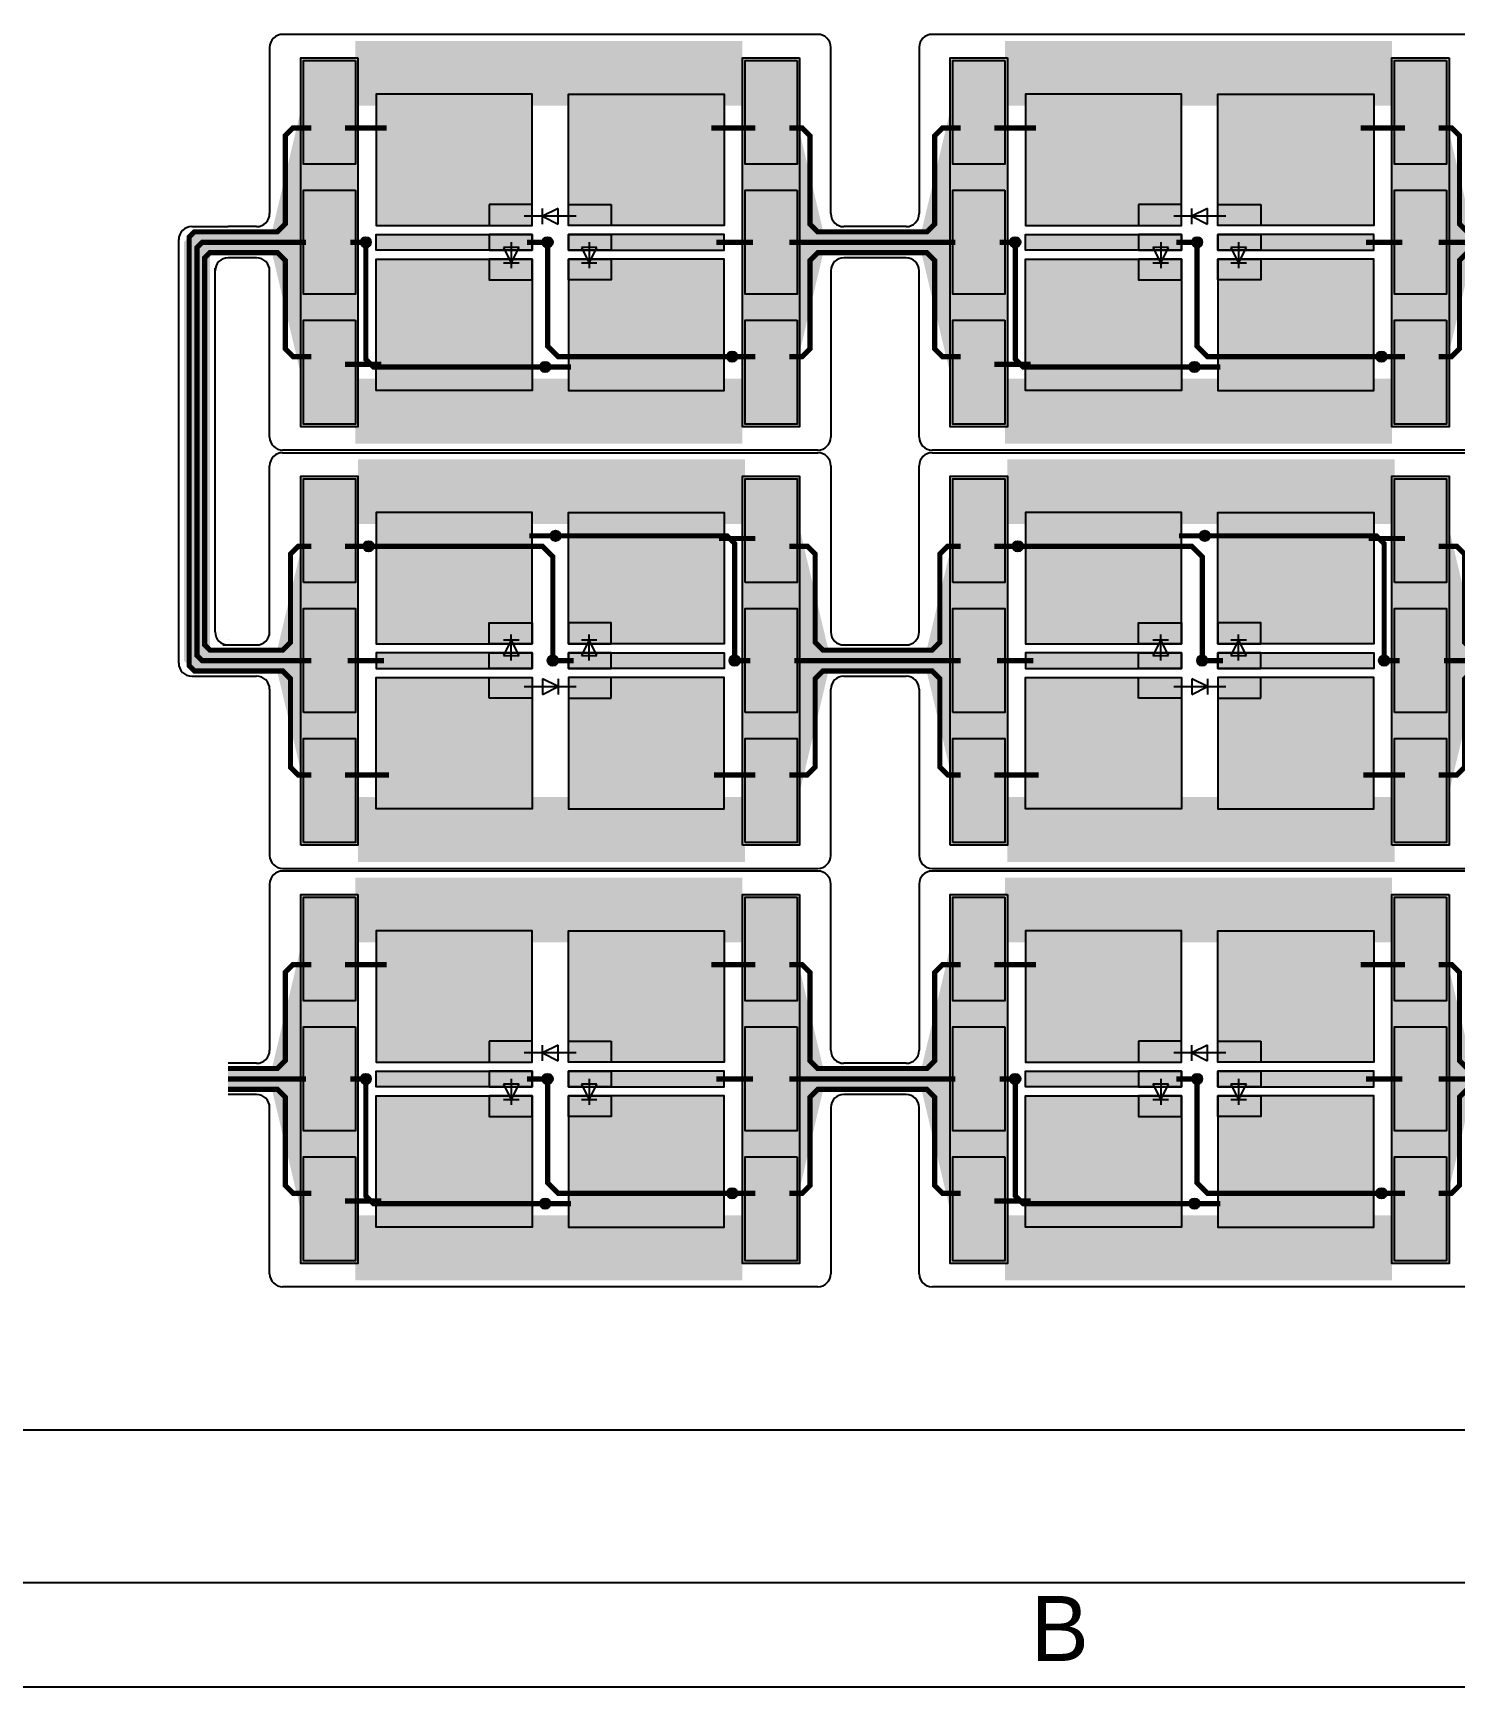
# Model space of a CAD drawing. Extents: x 1822 to 2392, y 725 to 1125.
# Drawn here: x 1882.8 to 1937.5, y 725.2 to 788.9 of the extents above; entities that cross this region are included whole.
import ezdxf

# ---------------------------------------------------------------- set-up
doc = ezdxf.new("R2010")
doc.units = 0
doc.header["$LTSCALE"] = 0.2
doc.layers.get('0').update_dxf_attribs({"linetype": 'CONTINUOUS'})
for name, color, linetype in [('BS', 1, 'CONTINUOUS'), ('Durchsteiger', 3, 'CONTINUOUS'), ('LED', 7, 'CONTINUOUS'), ('LS', 5, 'CONTINUOUS'), ('Rand', 6, 'CONTINUOUS')]:
    doc.layers.add(name, color=color, linetype=linetype)

# ---------------------------------------------------------------- blocks, each defined once
blk = doc.blocks.new('A2Q')
blk.add_line((570, 4), (4, 4))
blk.add_lwpolyline([(0, 0), (570, 0), (570, 400), (0, 400)], close=True)
blk.add_text('B', height=2.5).set_placement((99, 1))

msp = doc.modelspace()

# ---------------------------------------------------------------- hatches: boundary and pattern name
at = {"layer": 'BS'}
h = msp.add_hatch(color=256, dxfattribs=at)
h.paths.add_polyline_path([(1893.2, 773.8), (1895.2, 773.8), (1895.2, 777.8), (1893.2, 777.8)])
h.paths.add_polyline_path([(1893.2, 778.8), (1895.2, 778.8), (1895.2, 782.8), (1893.2, 782.8)])
h.paths.add_polyline_path([(1893.2, 783.8), (1895.2, 783.8), (1895.2, 787.8), (1893.2, 787.8)])
h = msp.add_hatch(color=256, dxfattribs=at)
h.paths.add_polyline_path([(1910.2, 773.8), (1912.2, 773.8), (1912.2, 777.8), (1910.2, 777.8)])
h.paths.add_polyline_path([(1910.2, 778.8), (1912.2, 778.8), (1912.2, 782.8), (1910.2, 782.8)])
h.paths.add_polyline_path([(1910.2, 783.8), (1912.2, 783.8), (1912.2, 787.8), (1910.2, 787.8)])
h = msp.add_hatch(color=256, dxfattribs=at)
h.paths.add_polyline_path([(1918.2, 773.8), (1920.2, 773.8), (1920.2, 777.8), (1918.2, 777.8)])
h.paths.add_polyline_path([(1918.2, 778.8), (1920.2, 778.8), (1920.2, 782.8), (1918.2, 782.8)])
h.paths.add_polyline_path([(1918.2, 783.8), (1920.2, 783.8), (1920.2, 787.8), (1918.2, 787.8)])
h = msp.add_hatch(color=256, dxfattribs=at)
h.paths.add_polyline_path([(1935.2, 773.8), (1937.2, 773.8), (1937.2, 777.8), (1935.2, 777.8)])
h.paths.add_polyline_path([(1935.2, 778.8), (1937.2, 778.8), (1937.2, 782.8), (1935.2, 782.8)])
h.paths.add_polyline_path([(1935.2, 783.8), (1937.2, 783.8), (1937.2, 787.8), (1935.2, 787.8)])
h = msp.add_hatch(color=256, dxfattribs=at)
h.paths.add_polyline_path([(1909.4, 775.1), (1909.4, 780.15), (1905.05, 780.15), (1905.05, 779.35), (1903.4, 779.35), (1903.4, 775.1)])
h.paths.add_polyline_path([(1909.4, 780.5), (1909.4, 781.1), (1905.05, 781.1), (1905.05, 780.5)])
h.paths.add_polyline_path([(1909.4, 781.45), (1909.4, 786.5), (1903.4, 786.5), (1903.4, 782.25), (1905.05, 782.25), (1905.05, 781.45)])
h.paths.add_polyline_path([(1900.35, 781.45), (1900.35, 782.25), (1902, 782.25), (1902, 786.5), (1896, 786.5), (1896, 781.45)])
h.paths.add_polyline_path([(1900.35, 780.5), (1900.35, 781.1), (1896, 781.1), (1896, 780.5)])
h.paths.add_polyline_path([(1902, 775.1), (1902, 779.35), (1900.35, 779.35), (1900.35, 780.15), (1896, 780.15), (1896, 775.1)])
h.paths.add_polyline_path([(1902, 779.35), (1902, 780.15), (1901.275, 780.15), (1901.2, 780), (1901.125, 780.15), (1900.35, 780.15), (1900.35, 779.35)], flags=17)
h.paths.add_polyline_path([(1902, 780.5), (1902, 781.1), (1900.35, 781.1), (1900.35, 780.5), (1900.95, 780.5), (1900.9, 780.6), (1901.5, 780.6), (1901.45, 780.5)])
h.paths.add_polyline_path([(1902, 781.45), (1902, 782.25), (1900.35, 782.25), (1900.35, 781.45)], flags=17)
h.paths.add_polyline_path([(1905.05, 781.45), (1905.05, 782.25), (1903.4, 782.25), (1903.4, 781.45)], flags=16)
h.paths.add_polyline_path([(1905.05, 780.5), (1905.05, 781.1), (1903.4, 781.1), (1903.4, 780.5), (1903.95, 780.5), (1903.9, 780.6), (1904.5, 780.6), (1904.45, 780.5)])
h.paths.add_polyline_path([(1905.05, 779.35), (1905.05, 780.15), (1904.275, 780.15), (1904.2, 780), (1904.125, 780.15), (1903.4, 780.15), (1903.4, 779.35)], flags=17)
h = msp.add_hatch(color=256, dxfattribs=at)
h.paths.add_polyline_path([(1934.4, 775.1), (1934.4, 780.15), (1930.05, 780.15), (1930.05, 779.35), (1928.4, 779.35), (1928.4, 775.1)])
h.paths.add_polyline_path([(1934.4, 780.5), (1934.4, 781.1), (1930.05, 781.1), (1930.05, 780.5)])
h.paths.add_polyline_path([(1934.4, 781.45), (1934.4, 786.5), (1928.4, 786.5), (1928.4, 782.25), (1930.05, 782.25), (1930.05, 781.45)])
h.paths.add_polyline_path([(1925.35, 781.45), (1925.35, 782.25), (1927, 782.25), (1927, 786.5), (1921, 786.5), (1921, 781.45)])
h.paths.add_polyline_path([(1925.35, 780.5), (1925.35, 781.1), (1921, 781.1), (1921, 780.5)])
h.paths.add_polyline_path([(1927, 775.1), (1927, 779.35), (1925.35, 779.35), (1925.35, 780.15), (1921, 780.15), (1921, 775.1)])
h.paths.add_polyline_path([(1927, 779.35), (1927, 780.15), (1926.275, 780.15), (1926.2, 780), (1926.125, 780.15), (1925.35, 780.15), (1925.35, 779.35)], flags=17)
h.paths.add_polyline_path([(1927, 780.5), (1927, 781.1), (1925.35, 781.1), (1925.35, 780.5), (1925.95, 780.5), (1925.9, 780.6), (1926.5, 780.6), (1926.45, 780.5)])
h.paths.add_polyline_path([(1927, 781.45), (1927, 782.25), (1925.35, 782.25), (1925.35, 781.45)], flags=17)
h.paths.add_polyline_path([(1930.05, 781.45), (1930.05, 782.25), (1928.4, 782.25), (1928.4, 781.45)], flags=16)
h.paths.add_polyline_path([(1930.05, 780.5), (1930.05, 781.1), (1928.4, 781.1), (1928.4, 780.5), (1928.95, 780.5), (1928.9, 780.6), (1929.5, 780.6), (1929.45, 780.5)])
h.paths.add_polyline_path([(1930.05, 779.35), (1930.05, 780.15), (1929.275, 780.15), (1929.2, 780), (1929.125, 780.15), (1928.4, 780.15), (1928.4, 779.35)], flags=17)
h = msp.add_hatch(color=256, dxfattribs=at)
h.paths.add_polyline_path([(1895.2, 771.7), (1893.2, 771.7), (1893.2, 767.7), (1895.2, 767.7)])
h.paths.add_polyline_path([(1895.2, 766.7), (1893.2, 766.7), (1893.2, 762.7), (1895.2, 762.7)])
h.paths.add_polyline_path([(1895.2, 761.7), (1893.2, 761.7), (1893.2, 757.7), (1895.2, 757.7)])
h = msp.add_hatch(color=256, dxfattribs=at)
h.paths.add_polyline_path([(1912.2, 771.7), (1910.2, 771.7), (1910.2, 767.7), (1912.2, 767.7)])
h.paths.add_polyline_path([(1912.2, 766.7), (1910.2, 766.7), (1910.2, 762.7), (1912.2, 762.7)])
h.paths.add_polyline_path([(1912.2, 761.7), (1910.2, 761.7), (1910.2, 757.7), (1912.2, 757.7)])
h = msp.add_hatch(color=256, dxfattribs=at)
h.paths.add_polyline_path([(1920.2, 771.7), (1918.2, 771.7), (1918.2, 767.7), (1920.2, 767.7)])
h.paths.add_polyline_path([(1920.2, 766.7), (1918.2, 766.7), (1918.2, 762.7), (1920.2, 762.7)])
h.paths.add_polyline_path([(1920.2, 761.7), (1918.2, 761.7), (1918.2, 757.7), (1920.2, 757.7)])
h = msp.add_hatch(color=256, dxfattribs=at)
h.paths.add_polyline_path([(1937.2, 771.7), (1935.2, 771.7), (1935.2, 767.7), (1937.2, 767.7)])
h.paths.add_polyline_path([(1937.2, 766.7), (1935.2, 766.7), (1935.2, 762.7), (1937.2, 762.7)])
h.paths.add_polyline_path([(1937.2, 761.7), (1935.2, 761.7), (1935.2, 757.7), (1937.2, 757.7)])
h = msp.add_hatch(color=256, dxfattribs=at)
h.paths.add_polyline_path([(1896, 770.4), (1896, 765.35), (1900.35, 765.35), (1900.35, 766.15), (1902, 766.15), (1902, 770.4)])
h.paths.add_polyline_path([(1896, 765), (1896, 764.4), (1900.35, 764.4), (1900.35, 765)])
h.paths.add_polyline_path([(1896, 764.05), (1896, 759), (1902, 759), (1902, 763.25), (1900.35, 763.25), (1900.35, 764.05)])
h.paths.add_polyline_path([(1905.05, 764.05), (1905.05, 763.25), (1903.4, 763.25), (1903.4, 759), (1909.4, 759), (1909.4, 764.05)])
h.paths.add_polyline_path([(1905.05, 765), (1905.05, 764.4), (1909.4, 764.4), (1909.4, 765)])
h.paths.add_polyline_path([(1903.4, 770.4), (1903.4, 766.15), (1905.05, 766.15), (1905.05, 765.35), (1909.4, 765.35), (1909.4, 770.4)])
h.paths.add_polyline_path([(1903.4, 766.15), (1903.4, 765.35), (1904.125, 765.35), (1904.2, 765.5), (1904.275, 765.35), (1905.05, 765.35), (1905.05, 766.15)], flags=17)
h.paths.add_polyline_path([(1903.4, 765), (1903.4, 764.4), (1905.05, 764.4), (1905.05, 765), (1904.45, 765), (1904.5, 764.9), (1903.9, 764.9), (1903.95, 765)])
h.paths.add_polyline_path([(1903.4, 764.05), (1903.4, 763.25), (1905.05, 763.25), (1905.05, 764.05)], flags=17)
h.paths.add_polyline_path([(1900.35, 764.05), (1900.35, 763.25), (1902, 763.25), (1902, 764.05)], flags=16)
h.paths.add_polyline_path([(1900.35, 765), (1900.35, 764.4), (1902, 764.4), (1902, 765), (1901.45, 765), (1901.5, 764.9), (1900.9, 764.9), (1900.95, 765)])
h.paths.add_polyline_path([(1900.35, 766.15), (1900.35, 765.35), (1901.125, 765.35), (1901.2, 765.5), (1901.275, 765.35), (1902, 765.35), (1902, 766.15)], flags=17)
h = msp.add_hatch(color=256, dxfattribs=at)
h.paths.add_polyline_path([(1921, 770.4), (1921, 765.35), (1925.35, 765.35), (1925.35, 766.15), (1927, 766.15), (1927, 770.4)])
h.paths.add_polyline_path([(1921, 765), (1921, 764.4), (1925.35, 764.4), (1925.35, 765)])
h.paths.add_polyline_path([(1921, 764.05), (1921, 759), (1927, 759), (1927, 763.25), (1925.35, 763.25), (1925.35, 764.05)])
h.paths.add_polyline_path([(1930.05, 764.05), (1930.05, 763.25), (1928.4, 763.25), (1928.4, 759), (1934.4, 759), (1934.4, 764.05)])
h.paths.add_polyline_path([(1930.05, 765), (1930.05, 764.4), (1934.4, 764.4), (1934.4, 765)])
h.paths.add_polyline_path([(1928.4, 770.4), (1928.4, 766.15), (1930.05, 766.15), (1930.05, 765.35), (1934.4, 765.35), (1934.4, 770.4)])
h.paths.add_polyline_path([(1928.4, 766.15), (1928.4, 765.35), (1929.125, 765.35), (1929.2, 765.5), (1929.275, 765.35), (1930.05, 765.35), (1930.05, 766.15)], flags=17)
h.paths.add_polyline_path([(1928.4, 765), (1928.4, 764.4), (1930.05, 764.4), (1930.05, 765), (1929.45, 765), (1929.5, 764.9), (1928.9, 764.9), (1928.95, 765)])
h.paths.add_polyline_path([(1928.4, 764.05), (1928.4, 763.25), (1930.05, 763.25), (1930.05, 764.05)], flags=17)
h.paths.add_polyline_path([(1925.35, 764.05), (1925.35, 763.25), (1927, 763.25), (1927, 764.05)], flags=16)
h.paths.add_polyline_path([(1925.35, 765), (1925.35, 764.4), (1927, 764.4), (1927, 765), (1926.45, 765), (1926.5, 764.9), (1925.9, 764.9), (1925.95, 765)])
h.paths.add_polyline_path([(1925.35, 766.15), (1925.35, 765.35), (1926.125, 765.35), (1926.2, 765.5), (1926.275, 765.35), (1927, 765.35), (1927, 766.15)], flags=17)
h = msp.add_hatch(color=256, dxfattribs=at)
h.paths.add_polyline_path([(1893.2, 741.6), (1895.2, 741.6), (1895.2, 745.6), (1893.2, 745.6)])
h.paths.add_polyline_path([(1893.2, 746.6), (1895.2, 746.6), (1895.2, 750.6), (1893.2, 750.6)])
h.paths.add_polyline_path([(1893.2, 751.6), (1895.2, 751.6), (1895.2, 755.6), (1893.2, 755.6)])
h = msp.add_hatch(color=256, dxfattribs=at)
h.paths.add_polyline_path([(1910.2, 741.6), (1912.2, 741.6), (1912.2, 745.6), (1910.2, 745.6)])
h.paths.add_polyline_path([(1910.2, 746.6), (1912.2, 746.6), (1912.2, 750.6), (1910.2, 750.6)])
h.paths.add_polyline_path([(1910.2, 751.6), (1912.2, 751.6), (1912.2, 755.6), (1910.2, 755.6)])
h = msp.add_hatch(color=256, dxfattribs=at)
h.paths.add_polyline_path([(1918.2, 741.6), (1920.2, 741.6), (1920.2, 745.6), (1918.2, 745.6)])
h.paths.add_polyline_path([(1918.2, 746.6), (1920.2, 746.6), (1920.2, 750.6), (1918.2, 750.6)])
h.paths.add_polyline_path([(1918.2, 751.6), (1920.2, 751.6), (1920.2, 755.6), (1918.2, 755.6)])
h = msp.add_hatch(color=256, dxfattribs=at)
h.paths.add_polyline_path([(1935.2, 741.6), (1937.2, 741.6), (1937.2, 745.6), (1935.2, 745.6)])
h.paths.add_polyline_path([(1935.2, 746.6), (1937.2, 746.6), (1937.2, 750.6), (1935.2, 750.6)])
h.paths.add_polyline_path([(1935.2, 751.6), (1937.2, 751.6), (1937.2, 755.6), (1935.2, 755.6)])
h = msp.add_hatch(color=256, dxfattribs=at)
h.paths.add_polyline_path([(1909.4, 742.9), (1909.4, 747.95), (1905.05, 747.95), (1905.05, 747.15), (1903.4, 747.15), (1903.4, 742.9)])
h.paths.add_polyline_path([(1909.4, 748.3), (1909.4, 748.9), (1905.05, 748.9), (1905.05, 748.3)])
h.paths.add_polyline_path([(1909.4, 749.25), (1909.4, 754.3), (1903.4, 754.3), (1903.4, 750.05), (1905.05, 750.05), (1905.05, 749.25)])
h.paths.add_polyline_path([(1900.35, 749.25), (1900.35, 750.05), (1902, 750.05), (1902, 754.3), (1896, 754.3), (1896, 749.25)])
h.paths.add_polyline_path([(1900.35, 748.3), (1900.35, 748.9), (1896, 748.9), (1896, 748.3)])
h.paths.add_polyline_path([(1902, 742.9), (1902, 747.15), (1900.35, 747.15), (1900.35, 747.95), (1896, 747.95), (1896, 742.9)])
h.paths.add_polyline_path([(1902, 747.15), (1902, 747.95), (1901.275, 747.95), (1901.2, 747.8), (1901.125, 747.95), (1900.35, 747.95), (1900.35, 747.15)], flags=17)
h.paths.add_polyline_path([(1902, 748.3), (1902, 748.9), (1900.35, 748.9), (1900.35, 748.3), (1900.95, 748.3), (1900.9, 748.4), (1901.5, 748.4), (1901.45, 748.3)])
h.paths.add_polyline_path([(1902, 749.25), (1902, 750.05), (1900.35, 750.05), (1900.35, 749.25)], flags=17)
h.paths.add_polyline_path([(1905.05, 749.25), (1905.05, 750.05), (1903.4, 750.05), (1903.4, 749.25)], flags=16)
h.paths.add_polyline_path([(1905.05, 748.3), (1905.05, 748.9), (1903.4, 748.9), (1903.4, 748.3), (1903.95, 748.3), (1903.9, 748.4), (1904.5, 748.4), (1904.45, 748.3)])
h.paths.add_polyline_path([(1905.05, 747.15), (1905.05, 747.95), (1904.275, 747.95), (1904.2, 747.8), (1904.125, 747.95), (1903.4, 747.95), (1903.4, 747.15)], flags=17)
h = msp.add_hatch(color=256, dxfattribs=at)
h.paths.add_polyline_path([(1934.4, 742.9), (1934.4, 747.95), (1930.05, 747.95), (1930.05, 747.15), (1928.4, 747.15), (1928.4, 742.9)])
h.paths.add_polyline_path([(1934.4, 748.3), (1934.4, 748.9), (1930.05, 748.9), (1930.05, 748.3)])
h.paths.add_polyline_path([(1934.4, 749.25), (1934.4, 754.3), (1928.4, 754.3), (1928.4, 750.05), (1930.05, 750.05), (1930.05, 749.25)])
h.paths.add_polyline_path([(1925.35, 749.25), (1925.35, 750.05), (1927, 750.05), (1927, 754.3), (1921, 754.3), (1921, 749.25)])
h.paths.add_polyline_path([(1925.35, 748.3), (1925.35, 748.9), (1921, 748.9), (1921, 748.3)])
h.paths.add_polyline_path([(1927, 742.9), (1927, 747.15), (1925.35, 747.15), (1925.35, 747.95), (1921, 747.95), (1921, 742.9)])
h.paths.add_polyline_path([(1927, 747.15), (1927, 747.95), (1926.275, 747.95), (1926.2, 747.8), (1926.125, 747.95), (1925.35, 747.95), (1925.35, 747.15)], flags=17)
h.paths.add_polyline_path([(1927, 748.3), (1927, 748.9), (1925.35, 748.9), (1925.35, 748.3), (1925.95, 748.3), (1925.9, 748.4), (1926.5, 748.4), (1926.45, 748.3)])
h.paths.add_polyline_path([(1927, 749.25), (1927, 750.05), (1925.35, 750.05), (1925.35, 749.25)], flags=17)
h.paths.add_polyline_path([(1930.05, 749.25), (1930.05, 750.05), (1928.4, 750.05), (1928.4, 749.25)], flags=16)
h.paths.add_polyline_path([(1930.05, 748.3), (1930.05, 748.9), (1928.4, 748.9), (1928.4, 748.3), (1928.95, 748.3), (1928.9, 748.4), (1929.5, 748.4), (1929.45, 748.3)])
h.paths.add_polyline_path([(1930.05, 747.15), (1930.05, 747.95), (1929.275, 747.95), (1929.2, 747.8), (1929.125, 747.95), (1928.4, 747.95), (1928.4, 747.15)], flags=17)
at = {"layer": 'Durchsteiger'}
for points in [[(1895.6, 780.6, 1), (1895.6, 781, 1)], [(1902.6, 780.6, 1), (1902.6, 781, 1)], [(1920.6, 780.6, 1), (1920.6, 781, 1)], [(1927.6, 780.6, 1), (1927.6, 781, 1)], [(1909.7, 776.2, 1), (1909.7, 776.6, 1)], [(1934.7, 776.2, 1), (1934.7, 776.6, 1)], [(1902.5, 775.8, 1), (1902.5, 776.2, 1)], [(1927.5, 775.8, 1), (1927.5, 776.2, 1)], [(1902.9, 769.7, 1), (1902.9, 769.3, 1)], [(1927.9, 769.7, 1), (1927.9, 769.3, 1)], [(1895.7, 769.3, 1), (1895.7, 768.9, 1)], [(1920.7, 769.3, 1), (1920.7, 768.9, 1)], [(1902.8, 764.9, 1), (1902.8, 764.5, 1)], [(1909.8, 764.9, 1), (1909.8, 764.5, 1)], [(1927.8, 764.9, 1), (1927.8, 764.5, 1)], [(1934.8, 764.9, 1), (1934.8, 764.5, 1)], [(1895.6, 748.4, 1), (1895.6, 748.8, 1)], [(1902.6, 748.4, 1), (1902.6, 748.8, 1)], [(1920.6, 748.4, 1), (1920.6, 748.8, 1)], [(1927.6, 748.4, 1), (1927.6, 748.8, 1)], [(1909.7, 744, 1), (1909.7, 744.4, 1)], [(1934.7, 744, 1), (1934.7, 744.4, 1)], [(1902.5, 743.6, 1), (1902.5, 744, 1)], [(1927.5, 743.6, 1), (1927.5, 744, 1)]]:
    msp.add_hatch(color=256, dxfattribs=at).paths.add_polyline_path(points)
at = {"layer": 'LS'}
for points in [[(1895.3, 787.9), (1893.1, 787.9), (1893.1, 773.7), (1895.3, 773.7)], [(1912.3, 787.9), (1910.1, 787.9), (1910.1, 773.7), (1912.3, 773.7)], [(1920.3, 787.9), (1918.1, 787.9), (1918.1, 773.7), (1920.3, 773.7)], [(1937.3, 787.9), (1935.1, 787.9), (1935.1, 773.7), (1937.3, 773.7)], [(1895.3, 771.8), (1893.1, 771.8), (1893.1, 757.6), (1895.3, 757.6)], [(1912.3, 771.8), (1910.1, 771.8), (1910.1, 757.6), (1912.3, 757.6)], [(1920.3, 771.8), (1918.1, 771.8), (1918.1, 757.6), (1920.3, 757.6)], [(1937.3, 771.8), (1935.1, 771.8), (1935.1, 757.6), (1937.3, 757.6)], [(1895.3, 755.7), (1893.1, 755.7), (1893.1, 741.5), (1895.3, 741.5)], [(1912.3, 755.7), (1910.1, 755.7), (1910.1, 741.5), (1912.3, 741.5)], [(1920.3, 755.7), (1918.1, 755.7), (1918.1, 741.5), (1920.3, 741.5)], [(1937.3, 755.7), (1935.1, 755.7), (1935.1, 741.5), (1937.3, 741.5)]]:
    msp.add_hatch(color=256, dxfattribs=at).paths.add_polyline_path(points)

# ---------------------------------------------------------------- linework, layer by layer
at = {"layer": 'BS'}
for p, q in [((1902.8, 780.8), (1902.6, 780.8)), ((1902.7, 780.9), (1902.7, 780.7)), ((1927.8, 780.8), (1927.6, 780.8)), ((1927.7, 780.9), (1927.7, 780.7)), ((1902.6, 764.7), (1902.8, 764.7)), ((1902.7, 764.6), (1902.7, 764.8)), ((1927.6, 764.7), (1927.8, 764.7)), ((1927.7, 764.6), (1927.7, 764.8)), ((1902.8, 748.6), (1902.6, 748.6)), ((1902.7, 748.7), (1902.7, 748.5)), ((1927.8, 748.6), (1927.6, 748.6)), ((1927.7, 748.7), (1927.7, 748.5))]:
    msp.add_line(p, q, dxfattribs=at)
for points in [[(1895.2, 787.8), (1895.2, 783.8), (1893.2, 783.8), (1893.2, 787.8)], [(1912.2, 787.8), (1912.2, 783.8), (1910.2, 783.8), (1910.2, 787.8)], [(1920.2, 787.8), (1920.2, 783.8), (1918.2, 783.8), (1918.2, 787.8)], [(1937.2, 787.8), (1937.2, 783.8), (1935.2, 783.8), (1935.2, 787.8)], [(1902, 781.45), (1902, 786.5), (1896, 786.5), (1896, 781.45)], [(1903.4, 781.45), (1903.4, 786.5), (1909.4, 786.5), (1909.4, 781.45)], [(1927, 781.45), (1927, 786.5), (1921, 786.5), (1921, 781.45)], [(1928.4, 781.45), (1928.4, 786.5), (1934.4, 786.5), (1934.4, 781.45)], [(1895.2, 782.8), (1895.2, 778.8), (1893.2, 778.8), (1893.2, 782.8)], [(1912.2, 782.8), (1912.2, 778.8), (1910.2, 778.8), (1910.2, 782.8)], [(1920.2, 782.8), (1920.2, 778.8), (1918.2, 778.8), (1918.2, 782.8)], [(1937.2, 782.8), (1937.2, 778.8), (1935.2, 778.8), (1935.2, 782.8)], [(1900.35, 782.25), (1900.35, 781.45), (1902, 781.45), (1902, 782.25)], [(1905.05, 782.25), (1905.05, 781.45), (1903.4, 781.45), (1903.4, 782.25)], [(1925.35, 782.25), (1925.35, 781.45), (1927, 781.45), (1927, 782.25)], [(1930.05, 782.25), (1930.05, 781.45), (1928.4, 781.45), (1928.4, 782.25)], [(1902, 781.1), (1902, 780.5), (1896, 780.5), (1896, 781.1)], [(1900.35, 781.1), (1900.35, 780.5), (1902, 780.5), (1902, 781.1)], [(1905.05, 781.1), (1905.05, 780.5), (1903.4, 780.5), (1903.4, 781.1)], [(1903.4, 781.1), (1903.4, 780.5), (1909.4, 780.5), (1909.4, 781.1)], [(1927, 781.1), (1927, 780.5), (1921, 780.5), (1921, 781.1)], [(1925.35, 781.1), (1925.35, 780.5), (1927, 780.5), (1927, 781.1)], [(1930.05, 781.1), (1930.05, 780.5), (1928.4, 780.5), (1928.4, 781.1)], [(1928.4, 781.1), (1928.4, 780.5), (1934.4, 780.5), (1934.4, 781.1)], [(1902, 780.15), (1902, 775.1), (1896, 775.1), (1896, 780.15)], [(1900.35, 780.15), (1900.35, 779.35), (1902, 779.35), (1902, 780.15)], [(1905.05, 780.15), (1905.05, 779.35), (1903.4, 779.35), (1903.4, 780.15)], [(1903.4, 780.15), (1903.4, 775.1), (1909.4, 775.1), (1909.4, 780.15)], [(1927, 780.15), (1927, 775.1), (1921, 775.1), (1921, 780.15)], [(1925.35, 780.15), (1925.35, 779.35), (1927, 779.35), (1927, 780.15)], [(1930.05, 780.15), (1930.05, 779.35), (1928.4, 779.35), (1928.4, 780.15)], [(1928.4, 780.15), (1928.4, 775.1), (1934.4, 775.1), (1934.4, 780.15)], [(1895.2, 777.8), (1895.2, 773.8), (1893.2, 773.8), (1893.2, 777.8)], [(1912.2, 777.8), (1912.2, 773.8), (1910.2, 773.8), (1910.2, 777.8)], [(1920.2, 777.8), (1920.2, 773.8), (1918.2, 773.8), (1918.2, 777.8)], [(1937.2, 777.8), (1937.2, 773.8), (1935.2, 773.8), (1935.2, 777.8)], [(1893.2, 767.7), (1893.2, 771.7), (1895.2, 771.7), (1895.2, 767.7)], [(1910.2, 767.7), (1910.2, 771.7), (1912.2, 771.7), (1912.2, 767.7)], [(1918.2, 767.7), (1918.2, 771.7), (1920.2, 771.7), (1920.2, 767.7)], [(1935.2, 767.7), (1935.2, 771.7), (1937.2, 771.7), (1937.2, 767.7)], [(1902, 765.35), (1902, 770.4), (1896, 770.4), (1896, 765.35)], [(1903.4, 765.35), (1903.4, 770.4), (1909.4, 770.4), (1909.4, 765.35)], [(1927, 765.35), (1927, 770.4), (1921, 770.4), (1921, 765.35)], [(1928.4, 765.35), (1928.4, 770.4), (1934.4, 770.4), (1934.4, 765.35)], [(1893.2, 762.7), (1893.2, 766.7), (1895.2, 766.7), (1895.2, 762.7)], [(1910.2, 762.7), (1910.2, 766.7), (1912.2, 766.7), (1912.2, 762.7)], [(1918.2, 762.7), (1918.2, 766.7), (1920.2, 766.7), (1920.2, 762.7)], [(1935.2, 762.7), (1935.2, 766.7), (1937.2, 766.7), (1937.2, 762.7)], [(1900.35, 765.35), (1900.35, 766.15), (1902, 766.15), (1902, 765.35)], [(1905.05, 765.35), (1905.05, 766.15), (1903.4, 766.15), (1903.4, 765.35)], [(1925.35, 765.35), (1925.35, 766.15), (1927, 766.15), (1927, 765.35)], [(1930.05, 765.35), (1930.05, 766.15), (1928.4, 766.15), (1928.4, 765.35)], [(1902, 764.4), (1902, 765), (1896, 765), (1896, 764.4)], [(1900.35, 764.4), (1900.35, 765), (1902, 765), (1902, 764.4)], [(1905.05, 764.4), (1905.05, 765), (1903.4, 765), (1903.4, 764.4)], [(1903.4, 764.4), (1903.4, 765), (1909.4, 765), (1909.4, 764.4)], [(1927, 764.4), (1927, 765), (1921, 765), (1921, 764.4)], [(1925.35, 764.4), (1925.35, 765), (1927, 765), (1927, 764.4)], [(1930.05, 764.4), (1930.05, 765), (1928.4, 765), (1928.4, 764.4)], [(1928.4, 764.4), (1928.4, 765), (1934.4, 765), (1934.4, 764.4)], [(1902, 764.05), (1902, 759), (1896, 759), (1896, 764.05)], [(1900.35, 763.25), (1900.35, 764.05), (1902, 764.05), (1902, 763.25)], [(1905.05, 763.25), (1905.05, 764.05), (1903.4, 764.05), (1903.4, 763.25)], [(1903.4, 764.05), (1903.4, 759), (1909.4, 759), (1909.4, 764.05)], [(1927, 764.05), (1927, 759), (1921, 759), (1921, 764.05)], [(1925.35, 763.25), (1925.35, 764.05), (1927, 764.05), (1927, 763.25)], [(1930.05, 763.25), (1930.05, 764.05), (1928.4, 764.05), (1928.4, 763.25)], [(1928.4, 764.05), (1928.4, 759), (1934.4, 759), (1934.4, 764.05)], [(1893.2, 757.7), (1893.2, 761.7), (1895.2, 761.7), (1895.2, 757.7)], [(1910.2, 757.7), (1910.2, 761.7), (1912.2, 761.7), (1912.2, 757.7)], [(1918.2, 757.7), (1918.2, 761.7), (1920.2, 761.7), (1920.2, 757.7)], [(1935.2, 757.7), (1935.2, 761.7), (1937.2, 761.7), (1937.2, 757.7)], [(1895.2, 755.6), (1895.2, 751.6), (1893.2, 751.6), (1893.2, 755.6)], [(1912.2, 755.6), (1912.2, 751.6), (1910.2, 751.6), (1910.2, 755.6)], [(1920.2, 755.6), (1920.2, 751.6), (1918.2, 751.6), (1918.2, 755.6)], [(1937.2, 755.6), (1937.2, 751.6), (1935.2, 751.6), (1935.2, 755.6)], [(1902, 749.25), (1902, 754.3), (1896, 754.3), (1896, 749.25)], [(1903.4, 749.25), (1903.4, 754.3), (1909.4, 754.3), (1909.4, 749.25)], [(1927, 749.25), (1927, 754.3), (1921, 754.3), (1921, 749.25)], [(1928.4, 749.25), (1928.4, 754.3), (1934.4, 754.3), (1934.4, 749.25)], [(1895.2, 750.6), (1895.2, 746.6), (1893.2, 746.6), (1893.2, 750.6)], [(1912.2, 750.6), (1912.2, 746.6), (1910.2, 746.6), (1910.2, 750.6)], [(1920.2, 750.6), (1920.2, 746.6), (1918.2, 746.6), (1918.2, 750.6)], [(1937.2, 750.6), (1937.2, 746.6), (1935.2, 746.6), (1935.2, 750.6)], [(1900.35, 750.05), (1900.35, 749.25), (1902, 749.25), (1902, 750.05)], [(1905.05, 750.05), (1905.05, 749.25), (1903.4, 749.25), (1903.4, 750.05)], [(1925.35, 750.05), (1925.35, 749.25), (1927, 749.25), (1927, 750.05)], [(1930.05, 750.05), (1930.05, 749.25), (1928.4, 749.25), (1928.4, 750.05)], [(1902, 748.9), (1902, 748.3), (1896, 748.3), (1896, 748.9)], [(1900.35, 748.9), (1900.35, 748.3), (1902, 748.3), (1902, 748.9)], [(1905.05, 748.9), (1905.05, 748.3), (1903.4, 748.3), (1903.4, 748.9)], [(1903.4, 748.9), (1903.4, 748.3), (1909.4, 748.3), (1909.4, 748.9)], [(1927, 748.9), (1927, 748.3), (1921, 748.3), (1921, 748.9)], [(1925.35, 748.9), (1925.35, 748.3), (1927, 748.3), (1927, 748.9)], [(1930.05, 748.9), (1930.05, 748.3), (1928.4, 748.3), (1928.4, 748.9)], [(1928.4, 748.9), (1928.4, 748.3), (1934.4, 748.3), (1934.4, 748.9)], [(1902, 747.95), (1902, 742.9), (1896, 742.9), (1896, 747.95)], [(1900.35, 747.95), (1900.35, 747.15), (1902, 747.15), (1902, 747.95)], [(1905.05, 747.95), (1905.05, 747.15), (1903.4, 747.15), (1903.4, 747.95)], [(1903.4, 747.95), (1903.4, 742.9), (1909.4, 742.9), (1909.4, 747.95)], [(1927, 747.95), (1927, 742.9), (1921, 742.9), (1921, 747.95)], [(1925.35, 747.95), (1925.35, 747.15), (1927, 747.15), (1927, 747.95)], [(1930.05, 747.95), (1930.05, 747.15), (1928.4, 747.15), (1928.4, 747.95)], [(1928.4, 747.95), (1928.4, 742.9), (1934.4, 742.9), (1934.4, 747.95)], [(1895.2, 745.6), (1895.2, 741.6), (1893.2, 741.6), (1893.2, 745.6)], [(1912.2, 745.6), (1912.2, 741.6), (1910.2, 741.6), (1910.2, 745.6)], [(1920.2, 745.6), (1920.2, 741.6), (1918.2, 741.6), (1918.2, 745.6)], [(1937.2, 745.6), (1937.2, 741.6), (1935.2, 741.6), (1935.2, 745.6)]]:
    msp.add_lwpolyline(points, close=True, dxfattribs=at)
at = {"layer": 'BS', "const_width": 0.2}
for points in [[(1893.5, 785.2), (1892.8, 785.2), (1892.5, 784.9), (1892.5, 781.5), (1892.2, 781.2), (1890.3, 781.2)], [(1896.4, 785.2), (1894.8, 785.2)], [(1910.6, 785.2), (1908.9, 785.2)], [(1915.3, 781.2), (1913, 781.2), (1912.7, 781.5), (1912.7, 784.9), (1912.4, 785.2), (1911.9, 785.2)], [(1918.5, 785.2), (1917.8, 785.2), (1917.5, 784.9), (1917.5, 781.5), (1917.2, 781.2), (1915.3, 781.2)], [(1921.4, 785.2), (1919.8, 785.2)], [(1935.6, 785.2), (1933.9, 785.2)], [(1940.3, 781.2), (1938, 781.2), (1937.7, 781.5), (1937.7, 784.9), (1937.4, 785.2), (1936.9, 785.2)], [(1890.3, 764.3), (1889, 764.3), (1888.8, 764.5), (1888.8, 781), (1889, 781.2), (1890.3, 781.2)], [(1890.3, 764.7), (1889.3, 764.7), (1889.1, 764.9), (1889.1, 780.6), (1889.3, 780.8), (1890.3, 780.8)], [(1890.3, 765.1), (1889.6, 765.1), (1889.4, 765.3), (1889.4, 780.2), (1889.6, 780.4), (1890.3, 780.4)], [(1893.3, 780.8), (1890.3, 780.8)], [(1893.5, 776.4), (1892.8, 776.4), (1892.5, 776.7), (1892.5, 780.1), (1892.2, 780.4), (1890.3, 780.4)], [(1895.5, 780.8), (1895, 780.8)], [(1902.5, 780.8), (1901.8, 780.8)], [(1910.5, 780.8), (1909.1, 780.8)], [(1915.3, 780.8), (1911.9, 780.8)], [(1915.3, 780.4), (1913, 780.4), (1912.7, 780.1), (1912.7, 776.7), (1912.4, 776.4), (1911.9, 776.4)], [(1918.3, 780.8), (1915.3, 780.8)], [(1918.5, 776.4), (1917.8, 776.4), (1917.5, 776.7), (1917.5, 780.1), (1917.2, 780.4), (1915.3, 780.4)], [(1920.5, 780.8), (1920, 780.8)], [(1927.5, 780.8), (1926.8, 780.8)], [(1935.5, 780.8), (1934.1, 780.8)], [(1940.3, 780.8), (1936.9, 780.8)], [(1940.3, 780.4), (1938, 780.4), (1937.7, 780.1), (1937.7, 776.7), (1937.4, 776.4), (1936.9, 776.4)], [(1896.2, 776.1), (1894.8, 776.1)], [(1903.5, 776), (1902.6, 776)], [(1909.8, 776.4), (1910.6, 776.4)], [(1921.2, 776.1), (1919.8, 776.1)], [(1928.5, 776), (1927.6, 776)], [(1934.8, 776.4), (1935.6, 776.4)], [(1901.9, 769.5), (1902.8, 769.5)], [(1926.9, 769.5), (1927.8, 769.5)], [(1890.1, 765.1), (1892.4, 765.1), (1892.7, 765.4), (1892.7, 768.8), (1893, 769.1), (1893.5, 769.1)], [(1895.6, 769.1), (1894.8, 769.1)], [(1909.2, 769.4), (1910.6, 769.4)], [(1911.9, 769.1), (1912.6, 769.1), (1912.9, 768.8), (1912.9, 765.4), (1913.2, 765.1), (1915.1, 765.1)], [(1915.1, 765.1), (1917.4, 765.1), (1917.7, 765.4), (1917.7, 768.8), (1918, 769.1), (1918.5, 769.1)], [(1920.6, 769.1), (1919.8, 769.1)], [(1934.2, 769.4), (1935.6, 769.4)], [(1936.9, 769.1), (1937.6, 769.1), (1937.9, 768.8), (1937.9, 765.4), (1938.2, 765.1), (1940.1, 765.1)], [(1890.1, 764.7), (1893.5, 764.7)], [(1894.9, 764.7), (1896.3, 764.7)], [(1902.9, 764.7), (1903.6, 764.7)], [(1909.9, 764.7), (1910.4, 764.7)], [(1912.1, 764.7), (1915.1, 764.7)], [(1915.1, 764.7), (1918.5, 764.7)], [(1919.9, 764.7), (1921.3, 764.7)], [(1927.9, 764.7), (1928.6, 764.7)], [(1934.9, 764.7), (1935.4, 764.7)], [(1937.1, 764.7), (1940.1, 764.7)], [(1890.1, 764.3), (1892.4, 764.3), (1892.7, 764), (1892.7, 760.6), (1893, 760.3), (1893.5, 760.3)], [(1911.9, 760.3), (1912.6, 760.3), (1912.9, 760.6), (1912.9, 764), (1913.2, 764.3), (1915.1, 764.3)], [(1915.1, 764.3), (1917.4, 764.3), (1917.7, 764), (1917.7, 760.6), (1918, 760.3), (1918.5, 760.3)], [(1936.9, 760.3), (1937.6, 760.3), (1937.9, 760.6), (1937.9, 764), (1938.2, 764.3), (1940.1, 764.3)], [(1894.8, 760.3), (1896.5, 760.3)], [(1909, 760.3), (1910.6, 760.3)], [(1919.8, 760.3), (1921.5, 760.3)], [(1934, 760.3), (1935.6, 760.3)], [(1893.5, 753), (1892.8, 753), (1892.5, 752.7), (1892.5, 749.3), (1892.2, 749), (1890.3, 749)], [(1896.4, 753), (1894.8, 753)], [(1910.6, 753), (1908.9, 753)], [(1915.3, 749), (1913, 749), (1912.7, 749.3), (1912.7, 752.7), (1912.4, 753), (1911.9, 753)], [(1918.5, 753), (1917.8, 753), (1917.5, 752.7), (1917.5, 749.3), (1917.2, 749), (1915.3, 749)], [(1921.4, 753), (1919.8, 753)], [(1935.6, 753), (1933.9, 753)], [(1940.3, 749), (1938, 749), (1937.7, 749.3), (1937.7, 752.7), (1937.4, 753), (1936.9, 753)], [(1893.3, 748.6), (1890.3, 748.6)], [(1895.5, 748.6), (1895, 748.6)], [(1902.5, 748.6), (1901.8, 748.6)], [(1910.5, 748.6), (1909.1, 748.6)], [(1915.3, 748.6), (1911.9, 748.6)], [(1918.3, 748.6), (1915.3, 748.6)], [(1920.5, 748.6), (1920, 748.6)], [(1927.5, 748.6), (1926.8, 748.6)], [(1935.5, 748.6), (1934.1, 748.6)], [(1940.3, 748.6), (1936.9, 748.6)], [(1893.5, 744.2), (1892.8, 744.2), (1892.5, 744.5), (1892.5, 747.9), (1892.2, 748.2), (1890.3, 748.2)], [(1915.3, 748.2), (1913, 748.2), (1912.7, 747.9), (1912.7, 744.5), (1912.4, 744.2), (1911.9, 744.2)], [(1918.5, 744.2), (1917.8, 744.2), (1917.5, 744.5), (1917.5, 747.9), (1917.2, 748.2), (1915.3, 748.2)], [(1940.3, 748.2), (1938, 748.2), (1937.7, 747.9), (1937.7, 744.5), (1937.4, 744.2), (1936.9, 744.2)], [(1909.8, 744.2), (1910.6, 744.2)], [(1934.8, 744.2), (1935.6, 744.2)], [(1896.2, 743.9), (1894.8, 743.9)], [(1903.5, 743.8), (1902.6, 743.8)], [(1921.2, 743.9), (1919.8, 743.9)], [(1928.5, 743.8), (1927.6, 743.8)]]:
    msp.add_lwpolyline(points, dxfattribs=at)
at = {"layer": 'Durchsteiger'}
for centre in [(1895.6, 780.8), (1902.6, 780.8), (1920.6, 780.8), (1927.6, 780.8), (1909.7, 776.4), (1934.7, 776.4), (1902.5, 776), (1927.5, 776), (1902.9, 769.5), (1927.9, 769.5), (1895.7, 769.1), (1920.7, 769.1), (1902.8, 764.7), (1909.8, 764.7), (1927.8, 764.7), (1934.8, 764.7), (1895.6, 748.6), (1902.6, 748.6), (1920.6, 748.6), (1927.6, 748.6), (1909.7, 744.2), (1934.7, 744.2), (1902.5, 743.8), (1927.5, 743.8)]:
    msp.add_circle(centre, 0.2, dxfattribs=at)
at = {"layer": 'LED'}
for p, q in [((1903.7, 781.8), (1901.7, 781.8)), ((1903, 782.1), (1902.4, 781.8)), ((1902.4, 781.5), (1902.4, 782.1)), ((1902.4, 781.8), (1903, 781.5)), ((1903, 781.5), (1903, 782.1)), ((1928.7, 781.8), (1926.7, 781.8)), ((1928, 782.1), (1927.4, 781.8)), ((1927.4, 781.5), (1927.4, 782.1)), ((1927.4, 781.8), (1928, 781.5)), ((1928, 781.5), (1928, 782.1)), ((1901.5, 780.6), (1900.9, 780.6)), ((1900.9, 780.6), (1901.2, 780)), ((1901.2, 780.8), (1901.2, 779.8)), ((1901.2, 780), (1901.5, 780.6)), ((1904.5, 780.6), (1903.9, 780.6)), ((1903.9, 780.6), (1904.2, 780)), ((1904.2, 780.8), (1904.2, 779.8)), ((1904.2, 780), (1904.5, 780.6)), ((1926.5, 780.6), (1925.9, 780.6)), ((1925.9, 780.6), (1926.2, 780)), ((1926.2, 780.8), (1926.2, 779.8)), ((1926.2, 780), (1926.5, 780.6)), ((1929.5, 780.6), (1928.9, 780.6)), ((1928.9, 780.6), (1929.2, 780)), ((1929.2, 780.8), (1929.2, 779.8)), ((1929.2, 780), (1929.5, 780.6)), ((1901.5, 780), (1900.9, 780)), ((1904.5, 780), (1903.9, 780)), ((1926.5, 780), (1925.9, 780)), ((1929.5, 780), (1928.9, 780)), ((1901.2, 765.5), (1900.9, 764.9)), ((1900.9, 765.5), (1901.5, 765.5)), ((1901.2, 764.7), (1901.2, 765.7)), ((1901.5, 764.9), (1901.2, 765.5)), ((1904.2, 765.5), (1903.9, 764.9)), ((1903.9, 765.5), (1904.5, 765.5)), ((1904.2, 764.7), (1904.2, 765.7)), ((1904.5, 764.9), (1904.2, 765.5)), ((1926.2, 765.5), (1925.9, 764.9)), ((1925.9, 765.5), (1926.5, 765.5)), ((1926.2, 764.7), (1926.2, 765.7)), ((1926.5, 764.9), (1926.2, 765.5)), ((1929.2, 765.5), (1928.9, 764.9)), ((1928.9, 765.5), (1929.5, 765.5)), ((1929.2, 764.7), (1929.2, 765.7)), ((1929.5, 764.9), (1929.2, 765.5)), ((1900.9, 764.9), (1901.5, 764.9)), ((1903.9, 764.9), (1904.5, 764.9)), ((1925.9, 764.9), (1926.5, 764.9)), ((1928.9, 764.9), (1929.5, 764.9)), ((1902.4, 764), (1902.4, 763.4)), ((1903, 763.7), (1902.4, 764)), ((1903, 764), (1903, 763.4)), ((1927.4, 764), (1927.4, 763.4)), ((1928, 763.7), (1927.4, 764)), ((1928, 764), (1928, 763.4)), ((1901.7, 763.7), (1903.7, 763.7)), ((1902.4, 763.4), (1903, 763.7)), ((1926.7, 763.7), (1928.7, 763.7)), ((1927.4, 763.4), (1928, 763.7)), ((1903, 749.9), (1902.4, 749.6)), ((1902.4, 749.3), (1902.4, 749.9)), ((1903, 749.3), (1903, 749.9)), ((1928, 749.9), (1927.4, 749.6)), ((1927.4, 749.3), (1927.4, 749.9)), ((1928, 749.3), (1928, 749.9)), ((1903.7, 749.6), (1901.7, 749.6)), ((1902.4, 749.6), (1903, 749.3)), ((1928.7, 749.6), (1926.7, 749.6)), ((1927.4, 749.6), (1928, 749.3)), ((1901.2, 748.6), (1901.2, 747.6)), ((1904.2, 748.6), (1904.2, 747.6)), ((1926.2, 748.6), (1926.2, 747.6)), ((1929.2, 748.6), (1929.2, 747.6)), ((1901.5, 748.4), (1900.9, 748.4)), ((1900.9, 748.4), (1901.2, 747.8)), ((1901.2, 747.8), (1901.5, 748.4)), ((1904.5, 748.4), (1903.9, 748.4)), ((1903.9, 748.4), (1904.2, 747.8)), ((1904.2, 747.8), (1904.5, 748.4)), ((1926.5, 748.4), (1925.9, 748.4)), ((1925.9, 748.4), (1926.2, 747.8)), ((1926.2, 747.8), (1926.5, 748.4)), ((1929.5, 748.4), (1928.9, 748.4)), ((1928.9, 748.4), (1929.2, 747.8)), ((1929.2, 747.8), (1929.5, 748.4)), ((1901.5, 747.8), (1900.9, 747.8)), ((1904.5, 747.8), (1903.9, 747.8)), ((1926.5, 747.8), (1925.9, 747.8)), ((1929.5, 747.8), (1928.9, 747.8))]:
    msp.add_line(p, q, dxfattribs=at)
at = {"layer": 'LS'}
for points in [[(1892, 780.8, 0.9, 11, 0), (1893.2, 780.8, 15, 15, 0)], [(1913.2, 780.8, 0.9, 11, 0), (1912, 780.8, 15, 15, 0)], [(1917, 780.8, 0.9, 11, 0), (1918.2, 780.8, 15, 15, 0)], [(1938.2, 780.8, 0.9, 11, 0), (1937, 780.8, 15, 15, 0)], [(1942, 780.8, 0.9, 11, 0), (1943.2, 780.8, 15, 15, 0)], [(1892.2, 764.7, 0.9, 11, 0), (1893.4, 764.7, 15, 15, 0)], [(1913.4, 764.7, 0.9, 11, 0), (1912.2, 764.7, 15, 15, 0)], [(1917.2, 764.7, 0.9, 11, 0), (1918.4, 764.7, 15, 15, 0)], [(1938.4, 764.7, 0.9, 11, 0), (1937.2, 764.7, 15, 15, 0)], [(1942.2, 764.7, 0.9, 11, 0), (1943.4, 764.7, 15, 15, 0)], [(1892, 748.6, 0.9, 11, 0), (1893.2, 748.6, 15, 15, 0)], [(1913.2, 748.6, 0.9, 11, 0), (1912, 748.6, 15, 15, 0)], [(1917, 748.6, 0.9, 11, 0), (1918.2, 748.6, 15, 15, 0)], [(1938.2, 748.6, 0.9, 11, 0), (1937, 748.6, 15, 15, 0)], [(1942, 748.6, 0.9, 11, 0), (1943.2, 748.6, 15, 15, 0)]]:
    msp.add_lwpolyline(points, format="xyseb", dxfattribs=at)
for points, const_width in [([(1910.1, 787.3), (1895.2, 787.3)], 2.5), ([(1935.1, 787.3), (1920.2, 787.3)], 2.5), ([(1890.3, 764.7), (1889.3, 764.7), (1889.1, 764.9), (1889.1, 780.6), (1889.3, 780.8), (1890.3, 780.8)], 1), ([(1892, 780.8), (1890.3, 780.8)], 0.9), ([(1915.3, 780.8), (1913.2, 780.8)], 0.9), ([(1917, 780.8), (1915.3, 780.8)], 0.9), ([(1902.4, 776), (1895.9, 776), (1895.6, 776.3), (1895.6, 780.5), (1895.6, 780.7)], 0.2), ([(1909.6, 776.4), (1907.5, 776.4), (1903, 776.4), (1902.6, 776.8), (1902.6, 780.7)], 0.2), ([(1927.4, 776), (1920.9, 776), (1920.6, 776.3), (1920.6, 780.5), (1920.6, 780.7)], 0.2), ([(1934.6, 776.4), (1932.5, 776.4), (1928, 776.4), (1927.6, 776.8), (1927.6, 780.7)], 0.2), ([(1910.1, 774.3), (1895.2, 774.3)], 2.5), ([(1935.1, 774.3), (1920.2, 774.3)], 2.5), ([(1895.3, 771.2), (1910.2, 771.2)], 2.5), ([(1920.3, 771.2), (1935.2, 771.2)], 2.5), ([(1903, 769.5), (1909.5, 769.5), (1909.8, 769.2), (1909.8, 765), (1909.8, 764.8)], 0.2), ([(1928, 769.5), (1934.5, 769.5), (1934.8, 769.2), (1934.8, 765), (1934.8, 764.8)], 0.2), ([(1895.8, 769.1), (1897.9, 769.1), (1902.4, 769.1), (1902.8, 768.7), (1902.8, 764.8)], 0.2), ([(1920.8, 769.1), (1922.9, 769.1), (1927.4, 769.1), (1927.8, 768.7), (1927.8, 764.8)], 0.2), ([(1890.1, 764.7), (1892.2, 764.7)], 0.9), ([(1913.4, 764.7), (1915.1, 764.7)], 0.9), ([(1915.1, 764.7), (1917.2, 764.7)], 0.9), ([(1895.3, 758.2), (1910.2, 758.2)], 2.5), ([(1920.3, 758.2), (1935.2, 758.2)], 2.5), ([(1910.1, 755.1), (1895.2, 755.1)], 2.5), ([(1935.1, 755.1), (1920.2, 755.1)], 2.5), ([(1892, 748.6), (1890.3, 748.6)], 0.9), ([(1902.4, 743.8), (1895.9, 743.8), (1895.6, 744.1), (1895.6, 748.3), (1895.6, 748.5)], 0.2), ([(1909.6, 744.2), (1907.5, 744.2), (1903, 744.2), (1902.6, 744.6), (1902.6, 748.5)], 0.2), ([(1915.3, 748.6), (1913.2, 748.6)], 0.9), ([(1917, 748.6), (1915.3, 748.6)], 0.9), ([(1927.4, 743.8), (1920.9, 743.8), (1920.6, 744.1), (1920.6, 748.3), (1920.6, 748.5)], 0.2), ([(1934.6, 744.2), (1932.5, 744.2), (1928, 744.2), (1927.6, 744.6), (1927.6, 748.5)], 0.2), ([(1910.1, 742.1), (1895.2, 742.1)], 2.5), ([(1935.1, 742.1), (1920.2, 742.1)], 2.5)]:
    msp.add_lwpolyline(points, dxfattribs=dict(at, const_width=const_width))
for points in [[(1895.3, 787.9), (1895.3, 773.7), (1893.1, 773.7), (1893.1, 787.9)], [(1912.3, 787.9), (1912.3, 773.7), (1910.1, 773.7), (1910.1, 787.9)], [(1920.3, 787.9), (1920.3, 773.7), (1918.1, 773.7), (1918.1, 787.9)], [(1937.3, 787.9), (1937.3, 773.7), (1935.1, 773.7), (1935.1, 787.9)], [(1893.1, 757.6), (1893.1, 771.8), (1895.3, 771.8), (1895.3, 757.6)], [(1910.1, 757.6), (1910.1, 771.8), (1912.3, 771.8), (1912.3, 757.6)], [(1918.1, 757.6), (1918.1, 771.8), (1920.3, 771.8), (1920.3, 757.6)], [(1935.1, 757.6), (1935.1, 771.8), (1937.3, 771.8), (1937.3, 757.6)], [(1895.3, 755.7), (1895.3, 741.5), (1893.1, 741.5), (1893.1, 755.7)], [(1912.3, 755.7), (1912.3, 741.5), (1910.1, 741.5), (1910.1, 755.7)], [(1920.3, 755.7), (1920.3, 741.5), (1918.1, 741.5), (1918.1, 755.7)], [(1937.3, 755.7), (1937.3, 741.5), (1935.1, 741.5), (1935.1, 755.7)]]:
    msp.add_lwpolyline(points, close=True, dxfattribs=at)
at = {"layer": 'Rand'}
for p, q in [((1913, 788.8), (1892.4, 788.8)), ((1938, 788.8), (1917.4, 788.8)), ((1891.9, 788.3), (1891.9, 781.9)), ((1913.5, 781.9), (1913.5, 788.3)), ((1916.9, 788.3), (1916.9, 781.9)), ((1888.9, 781.4), (1890.3, 781.4)), ((1891.4, 781.4), (1890.3, 781.4)), ((1891.4, 781.4), (1890.3, 781.4)), ((1915.3, 781.4), (1914, 781.4)), ((1915.3, 781.4), (1914, 781.4)), ((1916.4, 781.4), (1915.3, 781.4)), ((1916.4, 781.4), (1915.3, 781.4)), ((1888.4, 764.6), (1888.4, 780.9)), ((1889.8, 765.8), (1889.8, 779.8)), ((1890.3, 780.3), (1890.3, 780.3)), ((1891.4, 780.2), (1890.3, 780.2)), ((1891.4, 780.2), (1890.3, 780.2)), ((1915.3, 780.2), (1914, 780.2)), ((1915.3, 780.2), (1914, 780.2)), ((1916.4, 780.2), (1915.3, 780.2)), ((1916.4, 780.2), (1915.3, 780.2)), ((1891.9, 773.3), (1891.9, 779.7)), ((1913.5, 779.7), (1913.5, 773.3)), ((1916.9, 773.3), (1916.9, 779.7)), ((1913, 772.8), (1892.4, 772.8)), ((1938, 772.8), (1917.4, 772.8)), ((1891.9, 765.8), (1891.9, 772.2)), ((1892.4, 772.7), (1913, 772.7)), ((1913.5, 772.2), (1913.5, 765.8)), ((1916.9, 765.8), (1916.9, 772.2)), ((1917.4, 772.7), (1938, 772.7)), ((1890.1, 765.3), (1891.4, 765.3)), ((1890.1, 765.3), (1891.4, 765.3)), ((1890.3, 765.5), (1890.3, 765.5)), ((1914, 765.3), (1915.1, 765.3)), ((1914, 765.3), (1915.1, 765.3)), ((1915.1, 765.3), (1916.4, 765.3)), ((1915.1, 765.3), (1916.4, 765.3)), ((1888.9, 764.1), (1890.3, 764.1)), ((1890.1, 764.1), (1891.4, 764.1)), ((1890.1, 764.1), (1891.4, 764.1)), ((1914, 764.1), (1915.1, 764.1)), ((1914, 764.1), (1915.1, 764.1)), ((1915.1, 764.1), (1916.4, 764.1)), ((1915.1, 764.1), (1916.4, 764.1)), ((1891.9, 763.6), (1891.9, 757.2)), ((1913.5, 757.2), (1913.5, 763.6)), ((1916.9, 763.6), (1916.9, 757.2)), ((1892.4, 756.7), (1913, 756.7)), ((1913, 756.6), (1892.4, 756.6)), ((1917.4, 756.7), (1938, 756.7)), ((1938, 756.6), (1917.4, 756.6)), ((1891.9, 756.1), (1891.9, 749.7)), ((1913.5, 749.7), (1913.5, 756.1)), ((1916.9, 756.1), (1916.9, 749.7)), ((1891.4, 749.2), (1890.3, 749.2)), ((1891.4, 749.2), (1890.3, 749.2)), ((1915.3, 749.2), (1914, 749.2)), ((1915.3, 749.2), (1914, 749.2)), ((1916.4, 749.2), (1915.3, 749.2)), ((1916.4, 749.2), (1915.3, 749.2)), ((1891.4, 748), (1890.3, 748)), ((1891.4, 748), (1890.3, 748)), ((1915.3, 748), (1914, 748)), ((1915.3, 748), (1914, 748)), ((1916.4, 748), (1915.3, 748)), ((1916.4, 748), (1915.3, 748)), ((1891.9, 741.1), (1891.9, 747.5)), ((1913.5, 747.5), (1913.5, 741.1)), ((1916.9, 741.1), (1916.9, 747.5)), ((1913, 740.6), (1892.4, 740.6)), ((1938, 740.6), (1917.4, 740.6))]:
    msp.add_line(p, q, dxfattribs=at)
msp.add_lwpolyline([(1879, 735.1), (2379, 735.1), (2379, 1035.1), (1879, 1035.1)], close=True, dxfattribs=at)
for centre, start, end in [((1892.4, 788.3), 90, 180), ((1913, 788.3), 0, 90), ((1917.4, 788.3), 90, 180), ((1891.4, 781.9), 270, 0), ((1914, 781.9), 180, 270), ((1916.4, 781.9), 270, 0), ((1888.9, 780.9), 90, 180), ((1890.3, 779.7), 90, 180), ((1891.4, 779.7), 0, 90), ((1914, 779.7), 90, 180), ((1916.4, 779.7), 0, 90), ((1892.4, 773.3), 180, 270), ((1913, 773.3), 270, 0), ((1917.4, 773.3), 180, 270), ((1892.4, 772.2), 90, 180), ((1913, 772.2), 0, 90), ((1917.4, 772.2), 90, 180), ((1890.3, 765.8), 180, 270), ((1891.4, 765.8), 270, 0), ((1914, 765.8), 180, 270), ((1916.4, 765.8), 270, 0), ((1888.9, 764.6), 180, 270), ((1891.4, 763.6), 0, 90), ((1914, 763.6), 90, 180), ((1916.4, 763.6), 0, 90), ((1892.4, 757.2), 180, 270), ((1913, 757.2), 270, 0), ((1917.4, 757.2), 180, 270), ((1892.4, 756.1), 90, 180), ((1913, 756.1), 0, 90), ((1917.4, 756.1), 90, 180), ((1891.4, 749.7), 270, 0), ((1914, 749.7), 180, 270), ((1916.4, 749.7), 270, 0), ((1891.4, 747.5), 0, 90), ((1914, 747.5), 90, 180), ((1916.4, 747.5), 0, 90), ((1892.4, 741.1), 180, 270), ((1913, 741.1), 270, 0), ((1917.4, 741.1), 180, 270)]:
    msp.add_arc(centre, 0.5, start, end, dxfattribs=at)

# ---------------------------------------------------------------- block references
at = {"layer": 'LS'}
msp.add_blockref('A2Q', (1822.2, 725.2), dxfattribs=at)

doc.saveas('drawing.dxf')
